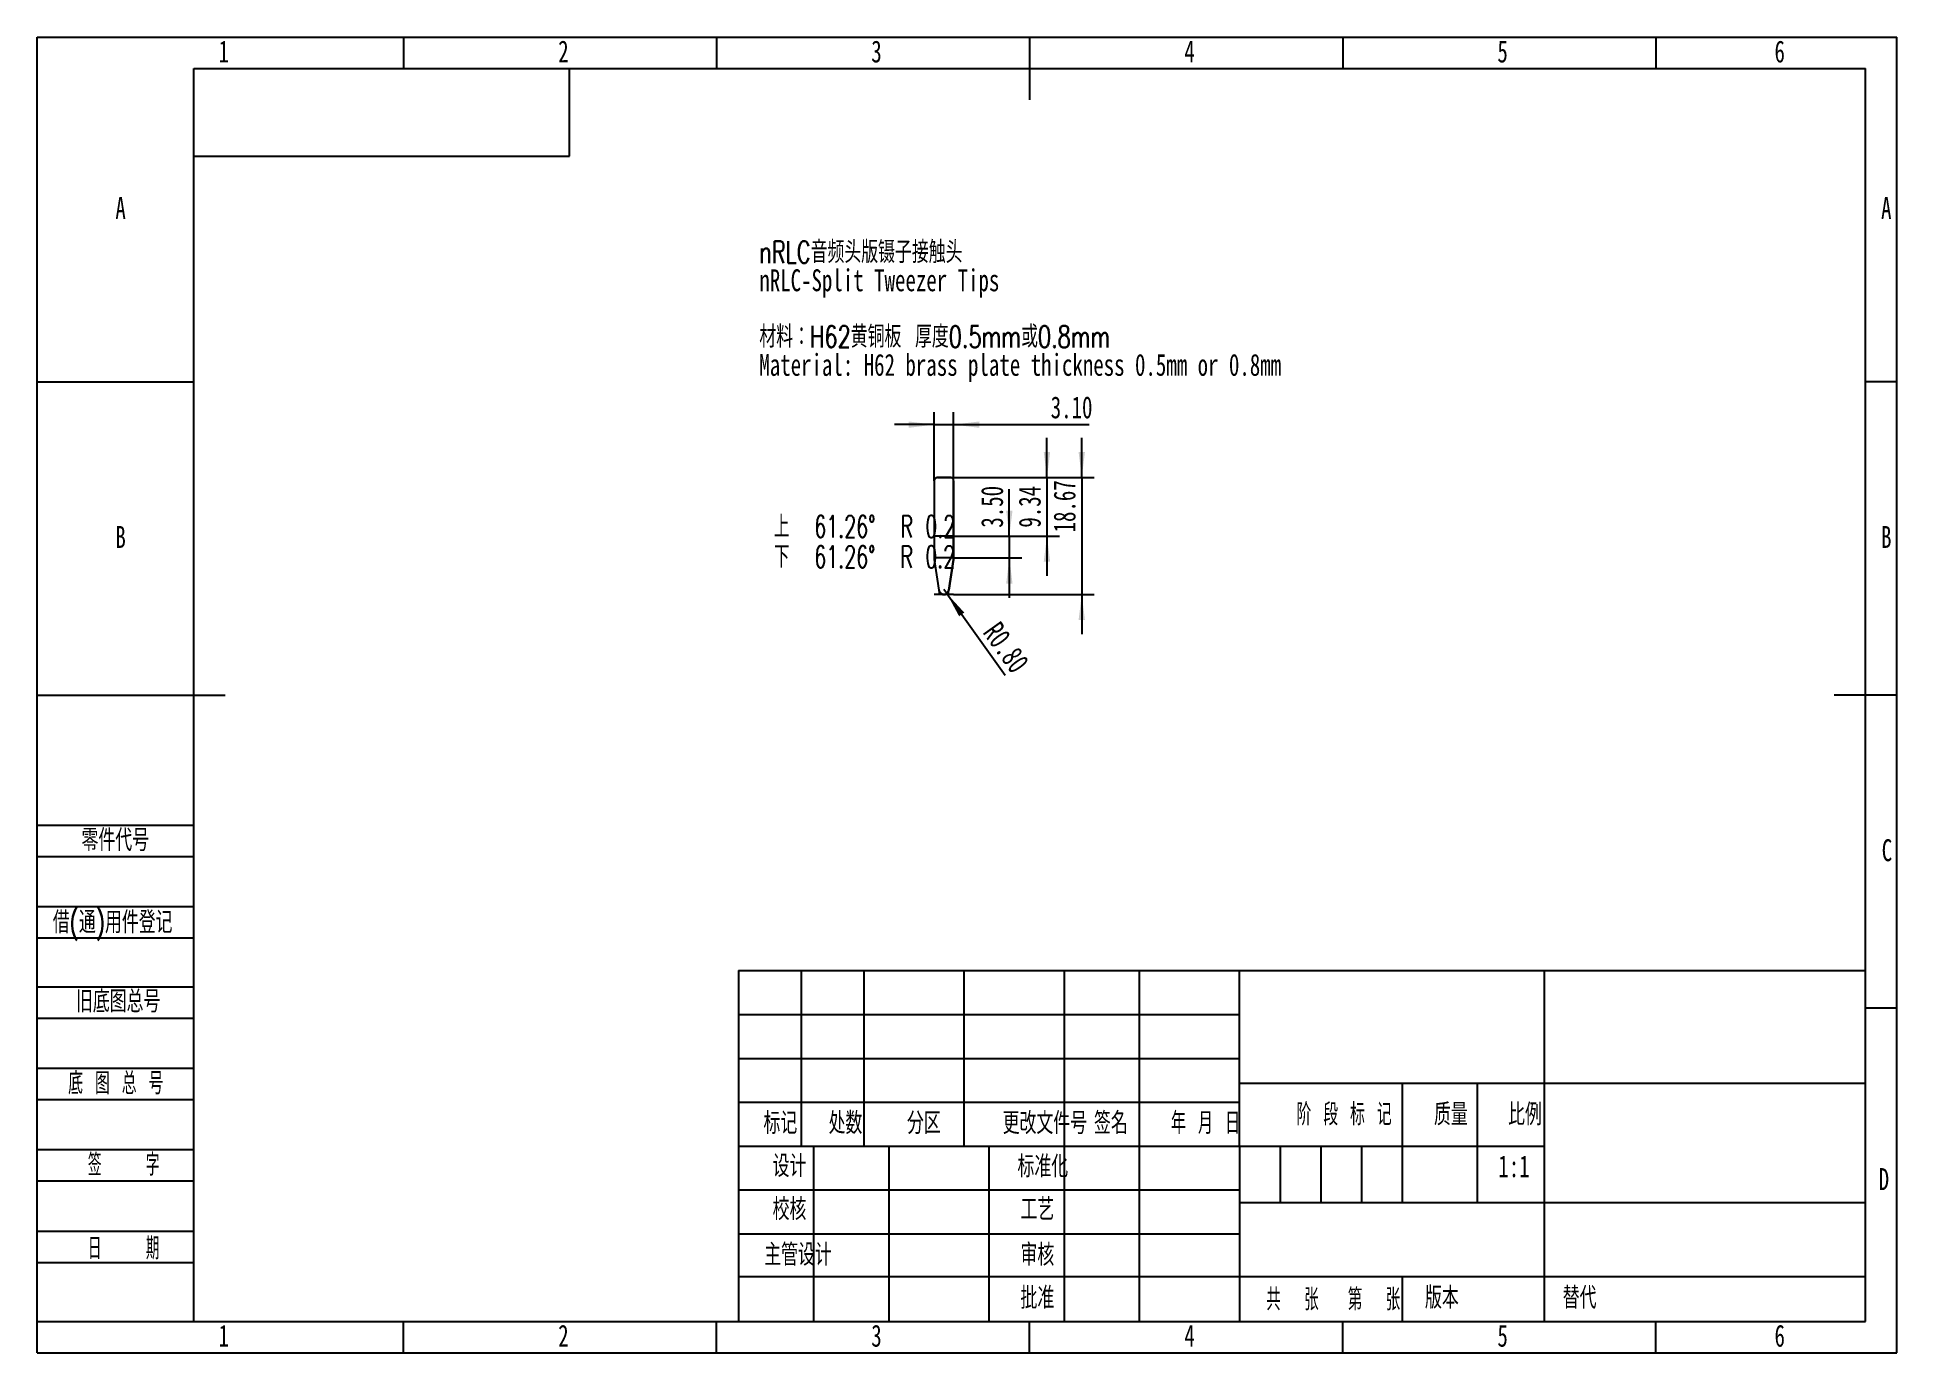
# Model space of a CAD drawing. Header units: millimetres. Extents: x 0 to 297, y 0 to 210.
import ezdxf

# ---------------------------------------------------------------- set-up
doc = ezdxf.new("R2010")
doc.units = ezdxf.units.MM
doc.linetypes.add('CENTERX2', pattern=[20.32, 12.7, -2.54, 2.54, -2.54])
doc.layers.add('图框', color=7, linetype='Continuous')
doc.layers.add('粗实线层', color=7, linetype='Continuous', lineweight=25)
doc.styles.add('SLDTEXTSTYLE0', font='TXT', dxfattribs={"width": 0.7, "bigfont": 'bigfont'})
doc.styles.add('SLDTEXTSTYLE1', font='TXT', dxfattribs={"width": 0.7})
doc.styles.add('SLDTEXTSTYLE2', font='TXT', dxfattribs={"width": 0.6, "bigfont": 'bigfont'})
doc.styles.add('SLDTEXTSTYLE3', font='TXT', dxfattribs={"width": 0.614286, "bigfont": 'bigfont'})
doc.styles.add('SLDTEXTSTYLE4', font='TXT', dxfattribs={"width": 0.62, "bigfont": 'bigfont'})
doc.styles.add('SLDTEXTSTYLE5', font='TXT', dxfattribs={"width": 0.566667, "bigfont": 'bigfont'})
doc.styles.add('SLDTEXTSTYLE6', font='TXT', dxfattribs={"width": 0.6375, "bigfont": 'bigfont'})
doc.dimstyles.new('SLDDIMSTYLE0', dxfattribs={"dimtxt": 3.5, "dimasz": 4.08, "dimexe": 0, "dimexo": 0.0625, "dimgap": 0.875, "dimtad": 2, "dimrnd": 1e-09, "dimzin": 4, "dimdsep": 46, "dimtxsty": 'SLDTEXTSTYLE1', "dimsah": 1, "dimcen": 0.09, "dimadec": 0, "dimazin": 1, "dimtfac": 1, "dimtmove": 0, "dimatfit": 0, "dimfxl": 0, "dimfrac": 2, "dimtolj": 1, "dimtzin": 12, "dimarcsym": 0})
doc.dimstyles.new('SLDDIMSTYLE1', dxfattribs={"dimtxt": 3.5, "dimasz": 4.08, "dimexe": 0, "dimexo": 0.0625, "dimgap": 0.875, "dimtad": 2, "dimrnd": 1e-09, "dimzin": 12, "dimdsep": 46, "dimtxsty": 'SLDTEXTSTYLE1', "dimsah": 1, "dimcen": 0.09, "dimadec": 0, "dimazin": 3, "dimtfac": 1, "dimtmove": 0, "dimatfit": 0, "dimfxl": 0, "dimfrac": 2, "dimtolj": 1, "dimtzin": 12, "dimarcsym": 0})
doc.dimstyles.new('SLDDIMSTYLE2', dxfattribs={"dimtxt": 3.5, "dimasz": 4.08, "dimexe": 0, "dimexo": 0.0625, "dimgap": 0.875, "dimtad": 2, "dimrnd": 1e-09, "dimzin": 0, "dimdsep": 46, "dimtxsty": 'SLDTEXTSTYLE1', "dimsah": 1, "dimcen": 0, "dimadec": 0, "dimazin": 0, "dimtfac": 1, "dimtofl": 0, "dimtmove": 0, "dimatfit": 3, "dimfxl": 0, "dimfrac": 2, "dimtolj": 1, "dimtzin": 12, "dimarcsym": 0})

# ---------------------------------------------------------------- blocks, each defined once
blk = doc.blocks.new('SW_NOTE_0')
at = {"layer": '图框', "color": 0, "char_height": 3.5, "attachment_point": 1}
for s, insert, style in [('nRLC\\M+189B9频头\\M+194C5镊\\M+18E71\\M+190DA\\M+19047头', (0, 4.51), 'SLDTEXTSTYLE0'), ('nRLC-Split Tweezer Tips', (0, 0.01), 'SLDTEXTSTYLE1'), ('\\M+18DDE\\M+197BF\\M+18146H62\\M+189A9铜\\M+194C2 \\M+18CFA\\M+193780.5mm\\M+188BD0.8mm', (0, -8.99), 'SLDTEXTSTYLE0'), ('Material: H62 brass plate thickness 0.5mm or 0.8mm', (0, -13.49), 'SLDTEXTSTYLE1')]:
    blk.add_mtext(s, dxfattribs=dict(at, insert=insert, style=style))
blk = doc.blocks.new('_D')
at = {"layer": '图框'}
for p, q in [((143.27, 139.21), (143.27, 150.16)), ((146.37, 139.21), (146.37, 150.16)), ((143.27, 148.16), (136.92, 148.16)), ((143.27, 148.16), (146.37, 148.16)), ((146.37, 148.16), (168.01, 148.16))]:
    blk.add_line(p, q, dxfattribs=at)
for points in [[(143.27, 148.16), (139.19, 148.66), (139.19, 147.65)], [(146.37, 148.16), (150.45, 147.65), (150.45, 148.66)]]:
    blk.add_solid(points, dxfattribs=at)
at = {"layer": '图框', "insert": (161.87, 152.67), "char_height": 3.5, "attachment_point": 1, "style": 'SLDTEXTSTYLE1'}
blk.add_mtext('3.10', dxfattribs=at)
blk = doc.blocks.new('_D_1')
at = {"layer": '图框'}
for p, q in [((166.83, 139.71), (166.83, 146.06)), ((145.87, 139.71), (168.83, 139.71)), ((166.83, 139.71), (166.83, 121.04)), ((146.37, 121.04), (168.83, 121.04)), ((166.83, 121.04), (166.83, 114.69))]:
    blk.add_line(p, q, dxfattribs=at)
for points in [[(166.83, 139.71), (167.34, 143.79), (166.32, 143.79)], [(166.83, 121.04), (166.32, 116.96), (167.34, 116.96)]]:
    blk.add_solid(points, dxfattribs=at)
at = {"layer": '图框', "insert": (162.32, 130.95), "char_height": 3.5, "attachment_point": 1, "rotation": 90, "style": 'SLDTEXTSTYLE1'}
blk.add_mtext('18.67', dxfattribs=at)
blk = doc.blocks.new('_D_2')
at = {"layer": '图框'}
for q in [(144.82, 121.84), (154.57, 108.17)]:
    blk.add_line((145.28, 121.19), q, dxfattribs=at)
blk.add_solid([(145.28, 121.19), (147.24, 117.57), (148.06, 118.16)], dxfattribs=at)
at = {"layer": '图框', "insert": (153.77, 117.01), "char_height": 3.5, "attachment_point": 1, "rotation": 305.5156, "style": 'SLDTEXTSTYLE1'}
blk.add_mtext('R0.80', dxfattribs=at)
blk = doc.blocks.new('_D_3')
at = {"layer": '图框'}
for p, q in [((161.27, 139.71), (161.27, 146.06)), ((145.87, 139.71), (163.27, 139.71)), ((161.27, 139.71), (161.27, 130.37)), ((146.37, 130.37), (163.27, 130.37)), ((161.27, 130.37), (161.27, 124.02))]:
    blk.add_line(p, q, dxfattribs=at)
for points in [[(161.27, 139.71), (161.78, 143.79), (160.76, 143.79)], [(161.27, 130.37), (160.76, 126.29), (161.78, 126.29)]]:
    blk.add_solid(points, dxfattribs=at)
at = {"layer": '图框', "insert": (156.76, 131.71), "char_height": 3.5, "attachment_point": 1, "rotation": 90, "style": 'SLDTEXTSTYLE1'}
blk.add_mtext('9.34', dxfattribs=at)
blk = doc.blocks.new('_D_4')
at = {"layer": '图框'}
for p, q in [((155.26, 130.37), (155.26, 137.85)), ((146.37, 130.37), (157.26, 130.37)), ((155.26, 130.37), (155.26, 126.87)), ((146.37, 126.87), (157.26, 126.87)), ((155.26, 126.87), (155.26, 120.52))]:
    blk.add_line(p, q, dxfattribs=at)
for points in [[(155.26, 130.37), (155.77, 134.45), (154.76, 134.45)], [(155.26, 126.87), (154.76, 122.79), (155.77, 122.79)]]:
    blk.add_solid(points, dxfattribs=at)
at = {"layer": '图框', "insert": (150.75, 131.71), "char_height": 3.5, "attachment_point": 1, "rotation": 90, "style": 'SLDTEXTSTYLE1'}
blk.add_mtext('3.50', dxfattribs=at)

msp = doc.modelspace()

# ---------------------------------------------------------------- linework, layer by layer
at = {"color": 7, "linetype": 'CENTERX2'}
for p, q in [((145.866, 139.707), (143.766, 139.707)), ((143.266, 139.207), (143.266, 126.619)), ((146.366, 126.619), (146.366, 139.207)), ((146.366, 130.372), (143.266, 130.372)), ((146.366, 130.372), (143.266, 130.372)), ((146.366, 126.869), (143.266, 126.869)), ((143.266, 126.619), (144.13, 121.038)), ((145.501, 121.038), (146.366, 126.619)), ((146.366, 121.038), (143.266, 121.038))]:
    msp.add_line(p, q, dxfattribs=at)
at = {"color": 7, "linetype": 'Continuous', "lineweight": 25}
for p, q in [((143.766, 139.707), (145.866, 139.707)), ((143.266, 139.207), (143.266, 126.619)), ((146.366, 139.207), (146.366, 126.619)), ((143.266, 126.619), (144.025, 121.715)), ((146.366, 126.619), (145.606, 121.715))]:
    msp.add_line(p, q, dxfattribs=at)
at = {"color": 7, "linetype": 'CENTERX2'}
for centre, radius, start, end in [((143.766, 139.207), 0.5, 90, 180), ((145.866, 139.207), 0.5, 0, 90), ((144.816, 121.838), 0.8, 188.80277, 351.19723)]:
    msp.add_arc(centre, radius, start, end, dxfattribs=at)
at = {"color": 7, "linetype": 'Continuous', "lineweight": 25}
for centre, radius, start, end in [((143.766, 139.207), 0.5, 90, 180), ((145.866, 139.207), 0.5, 0, 90), ((144.816, 121.838), 0.8, 188.80277, 351.19723)]:
    msp.add_arc(centre, radius, start, end, dxfattribs=at)
at = {"layer": '图框'}
for p, q in [((0, 0), (0, 210)), ((0, 210), (297, 210)), ((58.5, 210), (58.5, 205)), ((108.5, 210), (108.5, 205)), ((208.5, 210), (208.5, 205)), ((258.5, 210), (258.5, 205)), ((297, 0), (297, 210)), ((0, 155), (25, 155)), ((297, 155), (292, 155)), ((0, 84.221), (25, 84.221)), ((0, 79.221), (25, 79.221)), ((0, 71.221), (25, 71.221)), ((0, 66.221), (25, 66.221)), ((0, 58.43), (25, 58.43)), ((112, 54), (192, 54)), ((297, 55), (292, 55)), ((0, 53.43), (25, 53.43)), ((0, 45.43), (25, 45.43)), ((112, 47), (192, 47)), ((0, 40.43), (25, 40.43)), ((198.5, 33), (198.5, 24)), ((205, 33), (205, 24)), ((211.5, 33), (211.5, 24)), ((0, 32.43), (25, 32.43)), ((0, 27.43), (25, 27.43)), ((0, 19.43), (25, 19.43)), ((0, 14.43), (25, 14.43)), ((0, 5), (25, 5)), ((58.5, 0), (58.5, 5)), ((108.5, 0), (108.5, 5)), ((208.5, 0), (208.5, 5)), ((258.5, 0), (258.5, 5)), ((0, 0), (297, 0))]:
    msp.add_line(p, q, dxfattribs=at)
at = {"layer": '图框', "lineweight": 25}
for p, q in [((158.5, 210), (158.5, 200)), ((0, 105), (30, 105)), ((297, 105), (287, 105)), ((112, 61), (112, 5)), ((112, 61), (292, 61)), ((122, 61), (122, 33)), ((132, 61), (132, 33)), ((148, 61), (148, 33)), ((164, 61), (164, 5)), ((176, 61), (176, 5)), ((191.968, 61.052), (192.005, 5)), ((240.692, 61), (240.692, 5)), ((191.98, 43.052), (291.98, 43.052)), ((218, 43.069), (218, 24.069)), ((230, 43), (230, 24)), ((112, 40), (192, 40)), ((112, 33), (192, 33)), ((124, 33), (124, 5)), ((136, 33), (136, 5)), ((152, 33), (152, 5)), ((192.015, 33), (240.692, 33)), ((112, 26), (192, 26)), ((192, 24), (292, 24)), ((112, 19), (192, 19)), ((112, 12.166), (192, 12.166)), ((192, 12.166), (292, 12.166)), ((218, 12.166), (218, 5)), ((25, 5), (292, 5)), ((158.5, 0), (158.5, 5))]:
    msp.add_line(p, q, dxfattribs=at)
at = {"layer": '图框', "linetype": 'Continuous', "lineweight": 25}
for p, q in [((25, 5), (25, 205)), ((25, 205), (292, 205)), ((292, 5), (292, 205))]:
    msp.add_line(p, q, dxfattribs=at)
at = {"layer": '粗实线层'}
for p, q in [((85, 191), (85, 205)), ((25, 191), (85, 191))]:
    msp.add_line(p, q, dxfattribs=at)

# ---------------------------------------------------------------- block references
at = {"layer": '图框'}
msp.add_blockref('SW_NOTE_0', (115.334, 172.943), dxfattribs=at)

# ---------------------------------------------------------------- texts
at = {"color": 7, "linetype": 'Continuous', "lineweight": 0, "char_height": 3.5, "attachment_point": 2, "style": 'SLDTEXTSTYLE6'}
for s, insert in [('\\M+18FE3  61.26\\M+1818B  R 0.2', (132.153, 133.647)), ('\\M+189BA  61.26\\M+1818B  R 0.2', (132.149, 128.816))]:
    msp.add_mtext(s, dxfattribs=dict(at, insert=insert))
at = {"layer": '图框', "char_height": 3.5}
for s, insert, attachment_point, style in [('1', (29.794, 209.473), 2, 'SLDTEXTSTYLE1'), ('2', (84.044, 209.473), 2, 'SLDTEXTSTYLE1'), ('3', (134.044, 209.473), 2, 'SLDTEXTSTYLE1'), ('4', (184.044, 209.473), 2, 'SLDTEXTSTYLE1'), ('5', (234.044, 209.473), 2, 'SLDTEXTSTYLE1'), ('6', (278.297, 209.473), 2, 'SLDTEXTSTYLE1'), ('A', (13.32, 184.473), 2, 'SLDTEXTSTYLE1'), ('A', (295.32, 184.473), 2, 'SLDTEXTSTYLE1'), ('B', (13.32, 131.973), 2, 'SLDTEXTSTYLE1'), ('B', (295.32, 131.973), 2, 'SLDTEXTSTYLE1'), ('\\M+197EB\\M+18C8F\\M+191E3\\M+18D86', (7.084, 83.579), 1, 'SLDTEXTSTYLE0'), ('C', (295.427, 81.973), 2, 'SLDTEXTSTYLE1'), ('\\M+18ED8(\\M+192CA)\\M+19770\\M+18C8F\\M+1936F记', (2.496, 70.473), 1, 'SLDTEXTSTYLE0'), ('\\M+18B8C\\M+192EA图总\\M+18D86', (6.194, 57.824), 1, 'SLDTEXTSTYLE0'), ('\\M+192EA 图 总 \\M+18D86', (4.947, 44.766), 1, 'SLDTEXTSTYLE3'), ('标记', (118.697, 38.417), 2, 'SLDTEXTSTYLE0'), ('处\\M+19094', (129.087, 38.417), 2, 'SLDTEXTSTYLE0'), ('\\M+195AA\\M+18BE6', (141.609, 38.417), 2, 'SLDTEXTSTYLE0'), ('\\M+18D58\\M+189FC\\M+195B6\\M+18C8F\\M+18D86', (160.937, 38.417), 2, 'SLDTEXTSTYLE0'), ('签\\M+196BC', (171.476, 38.417), 2, 'SLDTEXTSTYLE0'), ('\\M+1944E \\M+18C8E \\M+193FA', (186.589, 38.417), 2, 'SLDTEXTSTYLE4'), ('阶 \\M+19269 标 记', (208.724, 39.805), 2, 'SLDTEXTSTYLE3'), ('质\\M+197CA', (225.772, 39.805), 2, 'SLDTEXTSTYLE0'), ('\\M+194E4\\M+197E1', (237.619, 39.805), 2, 'SLDTEXTSTYLE0'), ('签    \\M+18E9A', (13.81, 31.764), 2, 'SLDTEXTSTYLE5'), ('设计', (120.147, 31.558), 2, 'SLDTEXTSTYLE0'), ('标\\M+18F79\\M+189BB', (160.613, 31.492), 2, 'SLDTEXTSTYLE0'), ('1:1', (235.858, 31.521), 2, 'SLDTEXTSTYLE1'), ('D', (294.93, 29.473), 2, 'SLDTEXTSTYLE1'), ('\\M+18D5A\\M+18A6A', (120.147, 24.679), 2, 'SLDTEXTSTYLE0'), ('\\M+18D48艺', (159.736, 24.643), 2, 'SLDTEXTSTYLE0'), ('\\M+193FA    \\M+18AFA', (13.81, 18.413), 2, 'SLDTEXTSTYLE5'), ('\\M+18EE5\\M+18AC7设计', (121.506, 17.399), 2, 'SLDTEXTSTYLE0'), ('审\\M+18A6A', (159.736, 17.399), 2, 'SLDTEXTSTYLE0'), ('\\M+194E1\\M+18F79', (159.738, 10.523), 2, 'SLDTEXTSTYLE0'), ('\\M+18BA4  张', (200.481, 10.262), 2, 'SLDTEXTSTYLE2'), ('\\M+191E6  张', (213.509, 10.262), 2, 'SLDTEXTSTYLE2'), ('\\M+194C5\\M+1967B', (224.339, 10.531), 2, 'SLDTEXTSTYLE0'), ('\\M+191D6\\M+191E3', (243.641, 10.531), 1, 'SLDTEXTSTYLE0'), ('1', (29.794, 4.473), 2, 'SLDTEXTSTYLE1'), ('2', (84.044, 4.473), 2, 'SLDTEXTSTYLE1'), ('3', (134.044, 4.473), 2, 'SLDTEXTSTYLE1'), ('4', (184.044, 4.473), 2, 'SLDTEXTSTYLE1'), ('5', (234.044, 4.473), 2, 'SLDTEXTSTYLE1'), ('6', (278.297, 4.473), 2, 'SLDTEXTSTYLE1')]:
    msp.add_mtext(s, dxfattribs=dict(at, insert=insert, attachment_point=attachment_point, style=style))

# ---------------------------------------------------------------- dimensions: what is measured, and where the dimension line sits
at = {"layer": '图框'}
dim = msp.add_linear_dim(base=(146.366, 148.155), p1=(143.266, 139.207), p2=(146.366, 139.207), dimstyle='SLDDIMSTYLE0', dxfattribs=at)
dim.commit()
dim.dimension.update_dxf_attribs({"geometry": '_D', "text_midpoint": (164.936, 148.155), "dimtype": 160})
for base, p1, p2, dimstyle, picture, middle in [((166.827, 121.038), (145.866, 139.707), (146.366, 121.038), 'SLDDIMSTYLE1', '_D_1', (166.827, 134.777)), ((161.2698, 130.3717), (145.8656, 139.7073), (146.3656, 130.3717), 'SLDDIMSTYLE1', '_D_3', (161.2698, 134.7774)), ((155.263, 126.869), (146.366, 130.372), (146.366, 126.869), 'SLDDIMSTYLE0', '_D_4', (155.263, 134.777))]:
    dim = msp.add_linear_dim(base=base, p1=p1, p2=p2, angle=90, dimstyle=dimstyle, dxfattribs=at)
    dim.commit()
    dim.dimension.update_dxf_attribs({"geometry": picture, "text_midpoint": middle, "dimtype": 160})
dim = msp.add_radius_dim(center=(144.816, 121.838), mpoint=(145.28, 121.186), dimstyle='SLDDIMSTYLE2', dxfattribs=at)
dim.commit()
dim.dimension.update_dxf_attribs({"geometry": '_D_2', "text_midpoint": (152.445, 111.148), "dimtype": 164})

doc.saveas('drawing.dxf')
